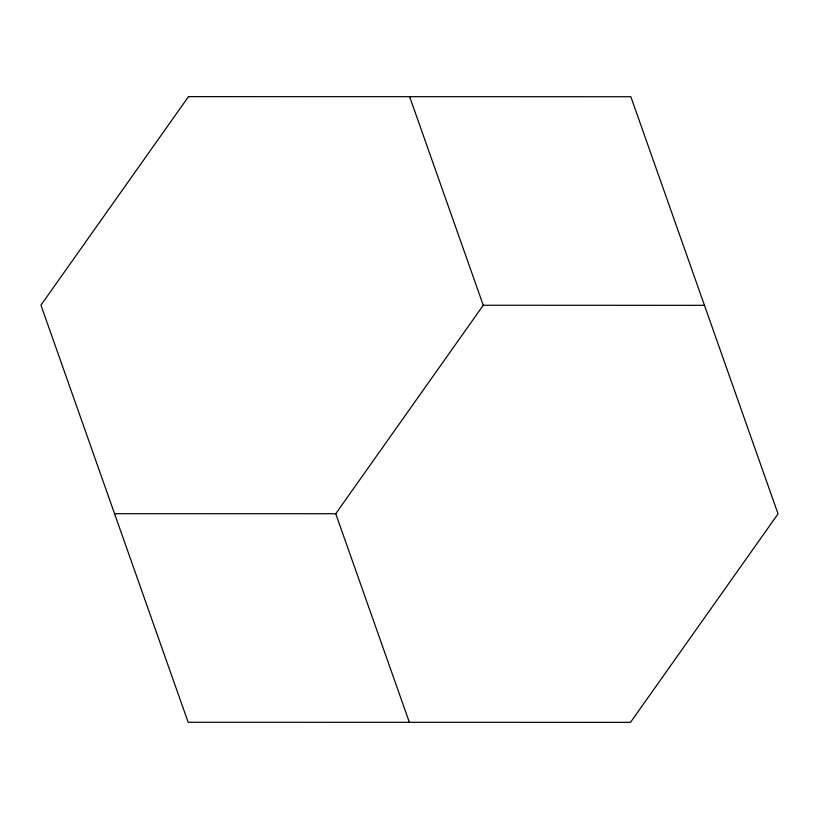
<?xml version="1.0" encoding="UTF-8"?>
<svg xmlns="http://www.w3.org/2000/svg" width="819" height="819" viewBox="0 0 819 819"><rect width="100%" height="100%" fill="white"/><g stroke="black" fill="none" stroke-linecap="round" stroke-linejoin="round"><path stroke-width="1.23" d="M114.558 513.708L335.739 513.738L483.261 305.262L704.422 305.323M409.643 96.724L483.261 305.262M335.739 513.738L409.357 722.276M188.483 96.652L40.95 305.129L188.155 722.276L630.517 722.348L778.05 513.871L630.845 96.724L188.483 96.652"/></g></svg>
